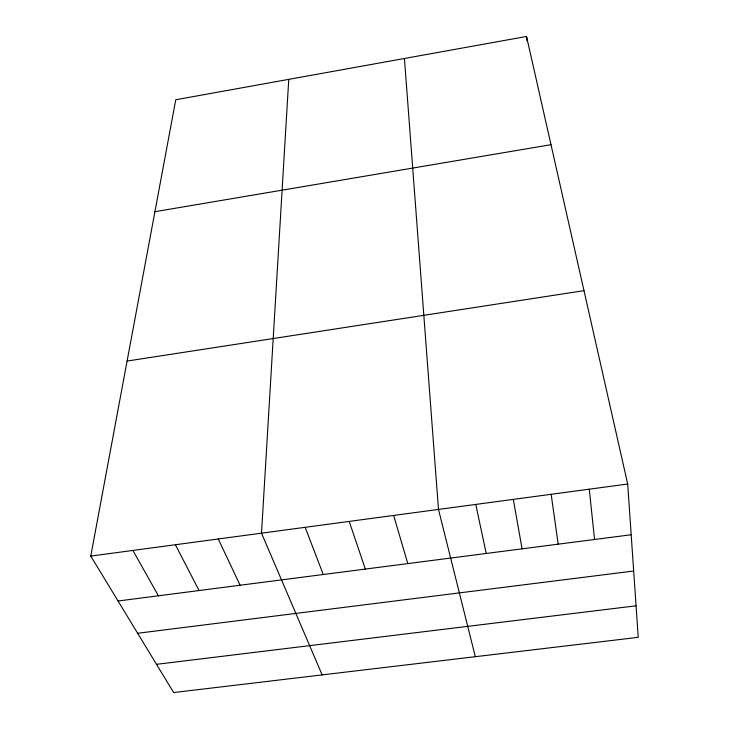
<?xml version="1.0" encoding="UTF-8"?>
<svg xmlns="http://www.w3.org/2000/svg" width="729" height="729" viewBox="0 0 729 729"><rect width="100%" height="100%" fill="white"/><g stroke="black" fill="none" stroke-linecap="round" stroke-linejoin="round"><path stroke-width="1.09" d="M288.757 79.361L261.511 533.172L322.154 674.899M90.77 556.09L175.762 99.755L526.529 36.45L627.696 484.029L638.23 637.328L173.648 692.55L90.77 556.09L627.696 484.029M154.912 211.692L550.987 144.679M127.092 361.055L583.993 290.652M118.052 601.006L631.186 534.749M137.644 633.273L633.674 571.026M156.507 664.329L636.071 605.817M132.888 550.431L158.393 595.793M175.379 544.727L199.081 590.545M218.253 538.977L240.114 585.241M305.159 527.313L323.248 574.507M349.2 521.399L365.347 569.076M393.633 515.439L407.812 563.59M475.317 656.692L438.484 509.416L404.431 58.484M475.755 504.413L486.234 553.466M513.307 499.374L522.082 548.837M551.151 494.298L558.186 544.171M526.529 36.45L527.04 40.952M589.278 489.177L594.554 539.478"/></g></svg>
